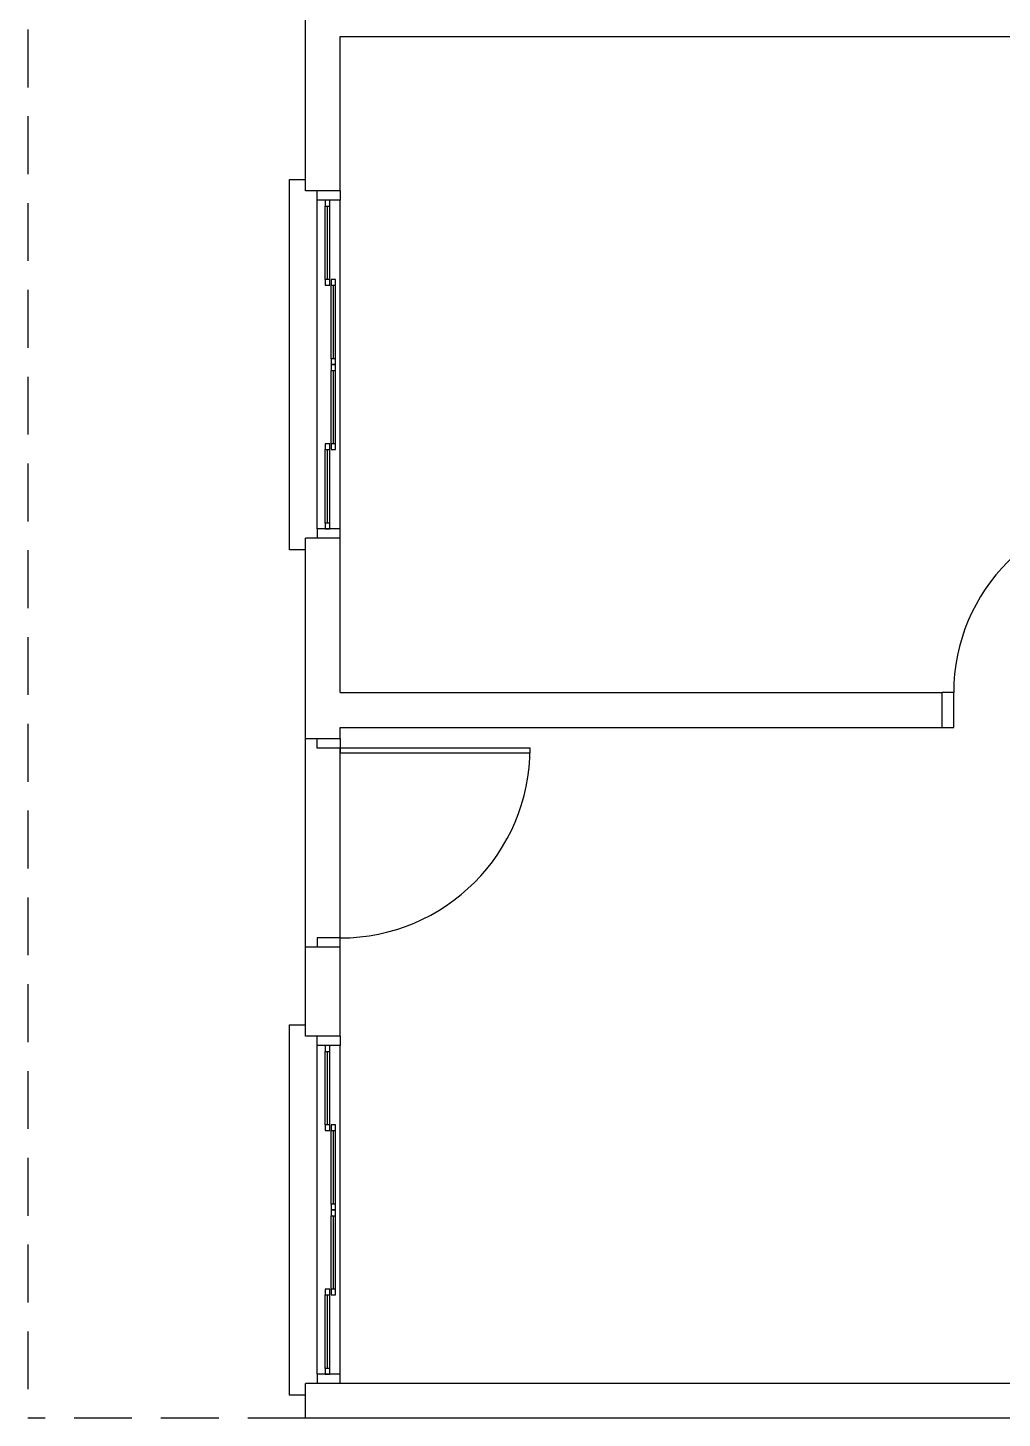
# Model space of a CAD drawing. Extents: x 241 to 398, y 106 to 179.
# Drawn here: x 246 to 250.2, y 108.92 to 114.92 of the extents above; entities that cross this region are included whole.
import ezdxf

# ---------------------------------------------------------------- set-up
doc = ezdxf.new("R2010")
doc.units = 0
doc.linetypes.add('HIDDEN', pattern=[0.375, 0.25, -0.125])
doc.layers.add('ALVVISTA', color=8, linetype='CONTINUOUS')

msp = doc.modelspace()

# ---------------------------------------------------------------- linework, layer by layer
at = {"layer": 'ALVVISTA', "linetype": 'HIDDEN'}
for p in [(245.9952, 138.9169, -3.35), (247.1952, 108.9169, -3.35)]:
    msp.add_line(p, (245.9952, 108.9169, -3.35), dxfattribs=at)
at = {"layer": 'ALVVISTA'}
for p, q in [((247.1952, 114.2194, -3.35), (247.1952, 114.9619, -3.35)), ((247.3452, 114.2194, -3.35), (247.3452, 114.8869, -3.35)), ((247.3452, 114.8869, -3.35), (250.8952, 114.8869, -3.35)), ((247.1252, 112.6694, -3.35), (247.1252, 114.2694, -3.35)), ((247.1252, 114.2694, -3.35), (247.1952, 114.2694, -3.35)), ((247.3452, 114.2194, -3.35), (247.1952, 114.2194, -3.35)), ((247.2452, 114.1794, -3.35), (247.2452, 114.2194, -3.35)), ((247.3452, 114.2194, -3.35), (247.3452, 114.1794, -3.35)), ((247.2452, 112.7594, -3.35), (247.2452, 114.1794, -3.35)), ((247.3452, 114.1794, -3.35), (247.2452, 114.1794, -3.35)), ((247.2802, 114.1794, -3.35), (247.2802, 114.1544, -3.35)), ((247.3002, 114.1794, -3.35), (247.2802, 114.1794, -3.35)), ((247.2802, 113.8369, -3.35), (247.2802, 114.1544, -3.35)), ((247.2802, 114.1544, -3.35), (247.3002, 114.1544, -3.35)), ((247.2902, 113.8369, -3.35), (247.2902, 114.1544, -3.35)), ((247.3002, 114.1544, -3.35), (247.3002, 114.1794, -3.35)), ((247.3002, 113.8369, -3.35), (247.3002, 114.1544, -3.35)), ((247.3452, 112.7594, -3.35), (247.3452, 114.1794, -3.35)), ((247.3002, 113.8369, -3.35), (247.2802, 113.8369, -3.35)), ((247.2802, 113.8369, -3.35), (247.2802, 113.8119, -3.35)), ((247.2802, 113.8119, -3.35), (247.3002, 113.8119, -3.35)), ((247.3002, 113.8119, -3.35), (247.3002, 113.8369, -3.35)), ((247.3052, 113.8369, -3.35), (247.3052, 113.8119, -3.35)), ((247.3252, 113.8369, -3.35), (247.3052, 113.8369, -3.35)), ((247.3052, 113.4944, -3.35), (247.3052, 113.8119, -3.35)), ((247.3052, 113.8119, -3.35), (247.3252, 113.8119, -3.35)), ((247.3152, 113.4944, -3.35), (247.3152, 113.8119, -3.35)), ((247.3252, 113.8119, -3.35), (247.3252, 113.8369, -3.35)), ((247.3252, 113.4944, -3.35), (247.3252, 113.8119, -3.35)), ((247.3252, 113.4944, -3.35), (247.3052, 113.4944, -3.35)), ((247.3052, 113.4944, -3.35), (247.3052, 113.4694, -3.35)), ((247.3252, 113.4694, -3.35), (247.3252, 113.4944, -3.35)), ((247.3052, 113.4694, -3.35), (247.3252, 113.4694, -3.35)), ((247.3052, 113.4694, -3.35), (247.3052, 113.4444, -3.35)), ((247.3252, 113.4694, -3.35), (247.3052, 113.4694, -3.35)), ((247.3052, 113.1269, -3.35), (247.3052, 113.4444, -3.35)), ((247.3052, 113.4444, -3.35), (247.3252, 113.4444, -3.35)), ((247.3152, 113.1269, -3.35), (247.3152, 113.4444, -3.35)), ((247.3252, 113.4444, -3.35), (247.3252, 113.4694, -3.35)), ((247.3252, 113.1269, -3.35), (247.3252, 113.4444, -3.35)), ((247.2802, 113.1269, -3.35), (247.2802, 113.1019, -3.35)), ((247.3002, 113.1269, -3.35), (247.2802, 113.1269, -3.35)), ((247.3002, 113.1019, -3.35), (247.3002, 113.1269, -3.35)), ((247.3252, 113.1269, -3.35), (247.3052, 113.1269, -3.35)), ((247.3052, 113.1269, -3.35), (247.3052, 113.1019, -3.35)), ((247.3252, 113.1019, -3.35), (247.3252, 113.1269, -3.35)), ((247.2802, 112.7844, -3.35), (247.2802, 113.1019, -3.35)), ((247.2802, 113.1019, -3.35), (247.3002, 113.1019, -3.35)), ((247.2902, 112.7844, -3.35), (247.2902, 113.1019, -3.35)), ((247.3002, 112.7844, -3.35), (247.3002, 113.1019, -3.35)), ((247.3052, 113.1019, -3.35), (247.3252, 113.1019, -3.35)), ((247.3002, 112.7844, -3.35), (247.2802, 112.7844, -3.35)), ((247.2802, 112.7844, -3.35), (247.2802, 112.7594, -3.35)), ((247.3002, 112.7594, -3.35), (247.3002, 112.7844, -3.35)), ((247.1952, 111.9769, -3.35), (247.1952, 112.7194, -3.35)), ((247.3452, 112.7194, -3.35), (247.1952, 112.7194, -3.35)), ((247.3452, 112.7594, -3.35), (247.2452, 112.7594, -3.35)), ((247.2452, 112.7594, -3.35), (247.2452, 112.7194, -3.35)), ((247.2802, 112.7594, -3.35), (247.3002, 112.7594, -3.35)), ((247.3452, 112.7194, -3.35), (247.3452, 112.7594, -3.35)), ((247.3452, 112.0519, -3.35), (247.3452, 112.7194, -3.35)), ((247.1952, 112.6694, -3.35), (247.1252, 112.6694, -3.35)), ((247.3452, 112.0519, -3.35), (249.9452, 112.0519, -3.35)), ((249.9452, 111.9019, -3.35), (249.9452, 112.0519, -3.35)), ((249.9952, 112.0519, -3.35), (249.9452, 112.0519, -3.35)), ((249.9952, 111.9019, -3.35), (249.9952, 112.0519, -3.35)), ((247.1952, 111.8519, -3.35), (247.1952, 111.9769, -3.35)), ((247.3452, 111.9019, -3.35), (249.9452, 111.9019, -3.35)), ((247.3452, 111.8519, -3.35), (247.3452, 111.9019, -3.35)), ((249.9452, 111.9019, -3.35), (249.9952, 111.9019, -3.35)), ((247.3452, 111.8519, -3.35), (247.1952, 111.8519, -3.35)), ((247.1952, 110.9519, -3.35), (247.1952, 111.8519, -3.35)), ((247.1952, 111.8519, -3.35), (247.1952, 111.8519, -3.35)), ((247.2452, 111.8119, -3.35), (247.2452, 111.8519, -3.35)), ((247.3452, 111.8119, -3.35), (247.2452, 111.8119, -3.35)), ((247.3452, 111.8519, -3.35), (247.3452, 111.8119, -3.35)), ((247.3452, 110.9919, -3.35), (247.3452, 111.8119, -3.35)), ((248.1652, 111.8119, -3.35), (247.3452, 111.8119, -3.35)), ((247.3452, 111.8119, -3.35), (247.3452, 111.7919, -3.35)), ((248.1652, 111.7919, -3.35), (248.1652, 111.8119, -3.35)), ((247.3452, 111.7919, -3.35), (248.1652, 111.7919, -3.35)), ((247.3452, 110.9919, -3.35), (247.2452, 110.9919, -3.35)), ((247.2452, 110.9919, -3.35), (247.2452, 110.9519, -3.35)), ((247.3452, 110.9519, -3.35), (247.3452, 110.9919, -3.35)), ((247.1952, 110.5669, -3.35), (247.1952, 110.9519, -3.35)), ((247.3452, 110.9519, -3.35), (247.1952, 110.9519, -3.35)), ((247.1952, 110.9519, -3.35), (247.1952, 110.9519, -3.35)), ((247.3452, 110.5669, -3.35), (247.3452, 110.9519, -3.35)), ((247.1252, 109.0169, -3.35), (247.1252, 110.6169, -3.35)), ((247.1252, 110.6169, -3.35), (247.1952, 110.6169, -3.35)), ((247.3452, 110.5669, -3.35), (247.1952, 110.5669, -3.35)), ((247.2452, 110.5269, -3.35), (247.2452, 110.5669, -3.35)), ((247.3452, 110.5669, -3.35), (247.3452, 110.5269, -3.35)), ((247.2452, 109.1069, -3.35), (247.2452, 110.5269, -3.35)), ((247.3452, 110.5269, -3.35), (247.2452, 110.5269, -3.35)), ((247.2802, 110.5269, -3.35), (247.2802, 110.5019, -3.35)), ((247.3002, 110.5269, -3.35), (247.2802, 110.5269, -3.35)), ((247.2802, 110.1844, -3.35), (247.2802, 110.5019, -3.35)), ((247.2802, 110.5019, -3.35), (247.3002, 110.5019, -3.35)), ((247.2902, 110.1844, -3.35), (247.2902, 110.5019, -3.35)), ((247.3002, 110.5019, -3.35), (247.3002, 110.5269, -3.35)), ((247.3002, 110.1844, -3.35), (247.3002, 110.5019, -3.35)), ((247.3452, 109.1069, -3.35), (247.3452, 110.5269, -3.35)), ((247.3002, 110.1844, -3.35), (247.2802, 110.1844, -3.35)), ((247.2802, 110.1844, -3.35), (247.2802, 110.1594, -3.35)), ((247.3002, 110.1594, -3.35), (247.3002, 110.1844, -3.35)), ((247.3052, 110.1844, -3.35), (247.3052, 110.1594, -3.35)), ((247.3252, 110.1844, -3.35), (247.3052, 110.1844, -3.35)), ((247.3252, 110.1594, -3.35), (247.3252, 110.1844, -3.35)), ((247.2802, 110.1594, -3.35), (247.3002, 110.1594, -3.35)), ((247.3052, 109.8419, -3.35), (247.3052, 110.1594, -3.35)), ((247.3052, 110.1594, -3.35), (247.3252, 110.1594, -3.35)), ((247.3152, 109.8419, -3.35), (247.3152, 110.1594, -3.35)), ((247.3252, 109.8419, -3.35), (247.3252, 110.1594, -3.35)), ((247.3252, 109.8419, -3.35), (247.3052, 109.8419, -3.35)), ((247.3052, 109.8419, -3.35), (247.3052, 109.8169, -3.35)), ((247.3252, 109.8169, -3.35), (247.3252, 109.8419, -3.35)), ((247.3052, 109.8169, -3.35), (247.3252, 109.8169, -3.35)), ((247.3052, 109.8169, -3.35), (247.3052, 109.7919, -3.35)), ((247.3252, 109.8169, -3.35), (247.3052, 109.8169, -3.35)), ((247.3052, 109.4744, -3.35), (247.3052, 109.7919, -3.35)), ((247.3052, 109.7919, -3.35), (247.3252, 109.7919, -3.35)), ((247.3152, 109.4744, -3.35), (247.3152, 109.7919, -3.35)), ((247.3252, 109.7919, -3.35), (247.3252, 109.8169, -3.35)), ((247.3252, 109.4744, -3.35), (247.3252, 109.7919, -3.35)), ((247.2802, 109.4744, -3.35), (247.2802, 109.4494, -3.35)), ((247.3002, 109.4744, -3.35), (247.2802, 109.4744, -3.35)), ((247.3002, 109.4494, -3.35), (247.3002, 109.4744, -3.35)), ((247.3252, 109.4744, -3.35), (247.3052, 109.4744, -3.35)), ((247.3052, 109.4744, -3.35), (247.3052, 109.4494, -3.35)), ((247.3252, 109.4494, -3.35), (247.3252, 109.4744, -3.35)), ((247.2802, 109.1319, -3.35), (247.2802, 109.4494, -3.35)), ((247.2802, 109.4494, -3.35), (247.3002, 109.4494, -3.35)), ((247.2902, 109.1319, -3.35), (247.2902, 109.4494, -3.35)), ((247.3002, 109.1319, -3.35), (247.3002, 109.4494, -3.35)), ((247.3052, 109.4494, -3.35), (247.3252, 109.4494, -3.35)), ((247.3452, 109.1069, -3.35), (247.2452, 109.1069, -3.35)), ((247.2452, 109.1069, -3.35), (247.2452, 109.0669, -3.35)), ((247.3002, 109.1319, -3.35), (247.2802, 109.1319, -3.35)), ((247.2802, 109.1319, -3.35), (247.2802, 109.1069, -3.35)), ((247.2802, 109.1069, -3.35), (247.3002, 109.1069, -3.35)), ((247.3002, 109.1069, -3.35), (247.3002, 109.1319, -3.35)), ((247.3452, 109.0669, -3.35), (247.3452, 109.1069, -3.35)), ((247.1952, 108.9169, -3.35), (247.1952, 109.0669, -3.35)), ((247.3452, 109.0669, -3.35), (247.1952, 109.0669, -3.35)), ((247.3452, 109.0669, -3.35), (247.3452, 109.0669, -3.35)), ((250.8952, 109.0669, -3.35), (247.3452, 109.0669, -3.35)), ((247.1952, 109.0169, -3.35), (247.1252, 109.0169, -3.35)), ((250.9702, 108.9169, -3.35), (247.1952, 108.9169, -3.35))]:
    msp.add_line(p, q, dxfattribs=at)
for centre, radius, start, end in [((250.7952, 112.0519, -3.35), 0.8, 90, 180), ((247.3452, 111.8119, -3.35), 0.82, 270, 0)]:
    msp.add_arc(centre, radius, start, end, dxfattribs=at)

doc.saveas('drawing.dxf')
